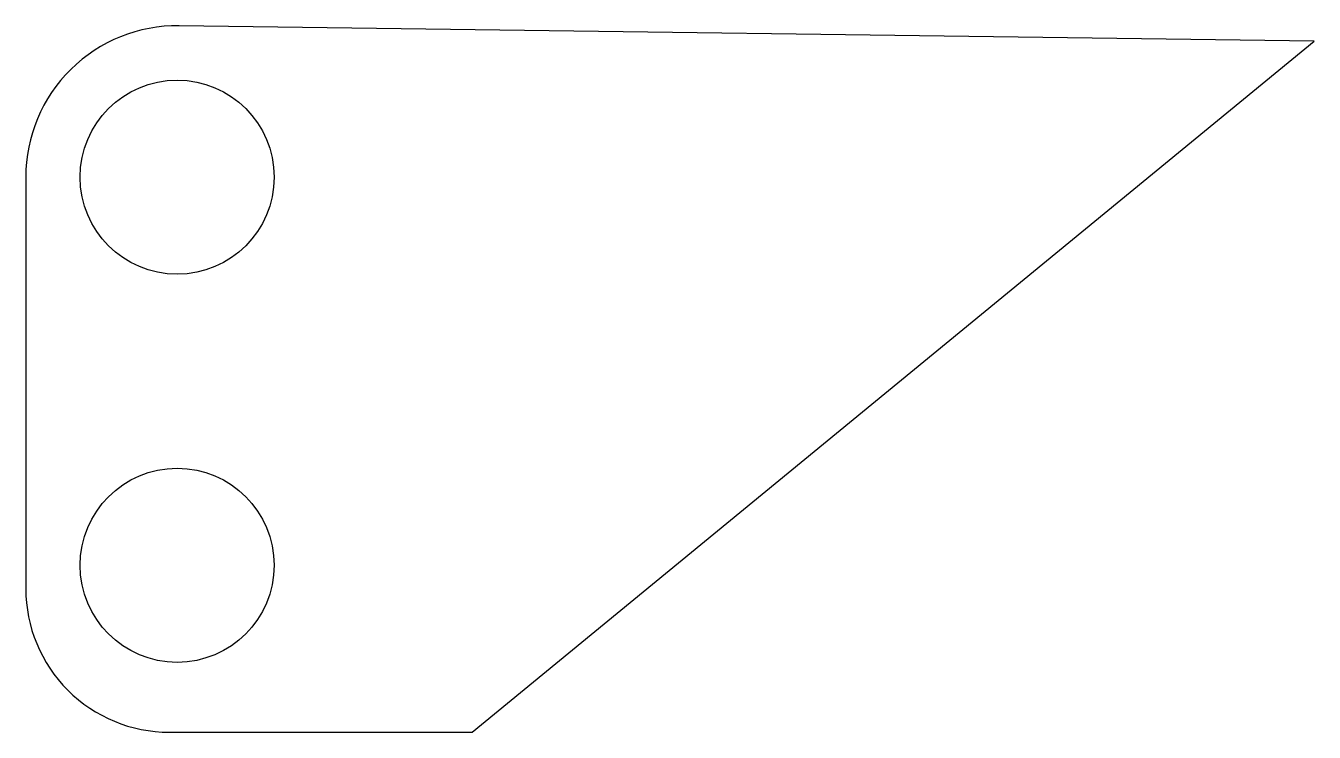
# Model space of a CAD drawing. Header units: millimetres. Extents: x 0 to 33.2, y -3.7 to 14.5.
import ezdxf

# ---------------------------------------------------------------- set-up
doc = ezdxf.new("R2010")
doc.units = ezdxf.units.MM

msp = doc.modelspace()

# ---------------------------------------------------------------- linework, layer by layer
msp.add_lwpolyline([(0, 10.6), (0, 0, 0.414214), (3.7, -3.7), (11.5, -3.7), (33.2, 14.1), (3.953, 14.5, 0.418221)], format="xyb", close=True)
for centre in [(3.9, 10.6), (3.9, 0.6)]:
    msp.add_circle(centre, 2.5)

doc.saveas('drawing.dxf')
